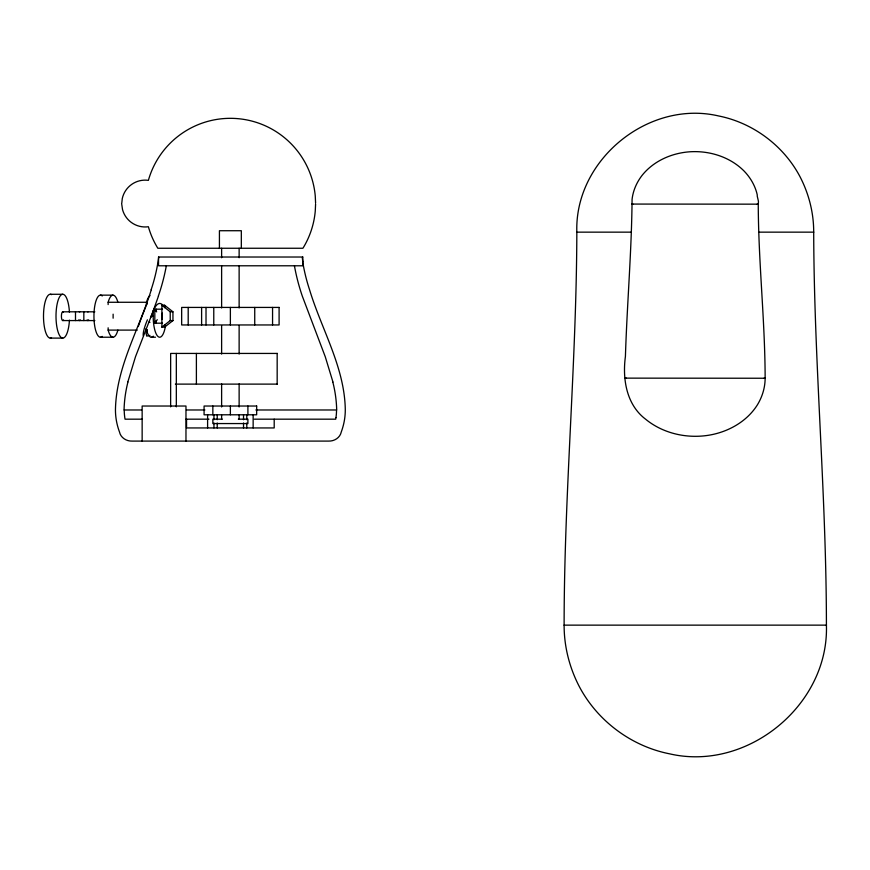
<?xml version="1.0" encoding="UTF-8"?>
<svg xmlns="http://www.w3.org/2000/svg" width="870" height="870" viewBox="0 0 870 870"><rect width="100%" height="100%" fill="white"/><g stroke="black" fill="none" stroke-linecap="round" stroke-linejoin="round"><path stroke-width="1.3" d="M121.735 203.504L122.289 198.501A23.414 23.414 0 0 1 148.378 180.351A85.216 85.216 0 0 1 315.255 195.946L315.592 203.014M315.592 204.048L315.266 211.062A85.216 85.216 0 0 1 303.847 246.732L302.923 248.254L157.829 248.254A85.216 85.216 0 0 1 148.378 226.744A23.414 23.414 0 0 1 122.529 209.583L121.756 204.352M302.64 261.424A182.308 182.308 0 0 0 309.589 289.819C321.65 329.73 344.727 367.271 345.292 409.977A62.39 62.39 0 0 1 342.606 427.942A65.805 65.805 0 0 1 341.29 431.911C340.105 437.74 334.319 441.318 328.61 441.09L132.142 441.09C126.433 441.318 120.647 437.74 119.473 431.911A65.805 65.805 0 0 1 118.135 427.942A62.39 62.39 0 0 1 115.449 409.977C116.112 367.292 138.961 329.687 151.26 289.851M576.832 232.149C576.484 363.258 564.141 494.019 564.119 625.139C564.064 646.638 569.535 667.986 579.529 686.995C597.733 721.208 631.631 746.351 669.661 753.844C747.363 771.842 829.088 704.918 826.413 625.139C826.391 494.019 814.037 363.258 813.7 232.149C813.744 212.726 808.806 193.444 799.78 176.273C783.337 145.377 752.724 122.681 718.381 115.906C648.215 99.658 574.407 160.091 576.832 232.149L631.185 232.149M146.04 332.938L146.715 336.114L149.955 335.407M335.972 417.578L335.711 419.177L254.355 419.177M146.486 330.448L145.942 328.74M127.814 382.006L135.492 356.743L152.076 313.918M138.319 326.565L138.83 325.021M158.47 296.083L152.544 312.7M139.102 324.238L139.602 322.792M139.776 322.302L140.505 320.312M140.69 319.801L142.245 315.69M150.771 317.55C152.326 313.156 156.981 297.42 163.473 305.892M142.43 315.19L143.202 313.189M143.398 312.689L144.953 308.763M145.149 308.274L145.725 306.849M146.106 305.925L146.671 304.587M146.856 304.152L147.411 302.89M146.704 329.589L145.649 331.1M156.111 321.106L156.241 323.194M161.896 327.142L170.226 320.573L172.945 320.573L172.945 311.808L164.604 305.229L161.896 305.229L161.896 327.142L164.604 327.142L172.945 320.573M632.881 204.08L631.827 204.069L758.259 204.167C758.401 262.261 765.013 320.138 765.143 378.243C765.111 387.65 762.261 396.927 757.346 404.931C746.601 421.972 727.516 432.357 707.919 435.359C686.158 438.643 662.831 433.325 645.67 419.253C626.378 404.702 622.344 378.961 625.421 356.385C627.053 304.011 631.62 251.756 632.077 199.36C633.066 190.595 636.72 182.287 642.114 175.349C653.479 161.102 671.379 153.185 689.334 151.826C709.148 150.39 729.941 156.785 744.1 171.064C750.418 177.6 755.16 185.712 757.194 194.608C756.65 196.87 760.413 203.765 757.204 204.167M626.313 378.146L625.149 378.135L765.143 378.243L763.98 378.243M759.336 232.149L813.776 232.149M50.275 294.277L62.781 294.277M100.452 295.147L113.013 295.147M108.141 304.576L108.141 302.271L146.649 302.271M153.783 309.176L162.483 309.176M62.781 311.808L94.819 311.808M161.896 305.229L170.226 311.808L172.945 311.808M151.293 316.191L153.196 316.191M62.781 320.573L94.819 320.573M153.783 323.194L162.483 323.194M108.141 327.805L108.141 330.1L137.297 330.1M100.452 337.223L113.013 337.223M151.358 337.223L155.491 337.223M50.275 338.104L62.781 338.104M277.356 353.437L170.65 353.437L170.64 406.855M175.359 384.116L277.356 384.116M141.538 409.977L124.236 409.977A52.7 52.7 0 0 0 124.78 417.578L125.041 419.177L142.212 419.177M186.43 409.977L204.885 409.977M255.867 409.977L336.527 409.977A52.7 52.7 0 0 1 335.972 417.578M185.973 419.177L208.963 419.177M222.405 419.177L212.845 419.177L212.845 423.559L247.906 423.559L247.906 419.177L238.347 419.177M564.032 625.139L826.5 625.139M156.067 311.232L156.241 309.176M332.949 382.006L325.26 356.743L302.292 296.083A208.311 208.311 0 0 1 294.43 265.818M302.771 261.402L302.314 257.846M277.171 353.437L277.171 384.116M274.202 419.177L274.202 427.942L186.55 427.942L186.55 419.177M272.56 307.425L272.56 324.956M254.736 307.425L254.736 324.956M253.148 414.794L253.148 427.942M247.906 406.029L247.906 414.794M246.797 414.794L246.797 419.731M246.797 423.016L246.797 427.942M243.524 414.794L243.524 419.731M243.524 423.016L243.524 427.942M241.327 248.254L241.327 230.724L219.425 230.724L219.425 248.254M239.13 248.254L239.13 257.748M239.13 265.894L239.13 307.947M239.13 325.576L239.13 354.068M239.13 383.909L239.13 406.975M239.13 415.11L239.13 419.177M230.376 307.425L230.376 324.956M230.376 406.029L230.376 414.794M221.622 248.254L221.622 257.748M221.622 265.894L221.622 307.947M221.622 325.576L221.622 354.068M221.622 383.909L221.622 406.975M221.622 415.11L221.622 419.177M217.228 414.794L217.228 419.731M217.228 423.016L217.228 427.942M213.955 414.794L213.955 419.731M213.955 423.016L213.955 427.942M213.77 307.425L213.77 324.956M212.845 406.029L212.845 414.794M207.604 414.794L207.604 427.942M206.016 307.425L206.016 324.956M201.612 307.425L201.612 324.956M196.392 353.437L196.392 384.116M188.192 307.425L188.192 324.956M185.973 441.09L185.973 406.029L142.147 406.029L142.147 441.09M176.327 353.437L176.327 406.855M170.226 311.808L170.226 320.573M164.604 305.229L164.604 307.665M164.604 324.706L164.604 327.142M154.816 309.176L154.816 323.194M146.486 304.576L146.486 302.271A21.032 6.503 -90 0 1 150.01 295.615M113.122 314.168L113.122 318.202M83.835 311.808L83.835 320.573M75.494 311.808L75.494 320.573M162.288 319.29A4.383 1.359 90 0 1 161.896 316.191A4.383 1.359 -90 0 1 162.288 313.091M63.521 319.856A4.383 1.359 -90 0 1 61.781 319.181A4.383 1.359 -90 0 1 61.694 313.537A4.383 1.359 -90 0 1 63.401 312.297M79.311 311.873A4.383 1.359 -90 0 1 79.801 311.873M80.301 319.856A4.383 1.359 -90 0 1 78.822 319.856M87.152 319.856A4.383 1.359 -90 0 0 87.892 320.573A4.383 1.359 90 0 0 88.631 319.856M87.652 311.873A4.383 1.359 -90 0 1 87.892 311.808A4.383 1.359 90 0 1 88.142 311.873M51.504 337.734A21.913 6.775 -90 0 1 43.5 316.191A21.913 6.775 -90 0 1 51.504 294.636M69.437 320.171A21.913 6.775 -90 0 1 59.04 334.461A21.913 6.775 -90 0 1 59.04 297.91A21.913 6.775 -90 0 1 69.437 312.199M158.731 257.052A175.392 175.392 0 0 1 151.108 289.797M166.322 265.818A208.311 208.311 0 0 1 158.362 296.05M165.474 325.848A21.032 6.503 90 0 1 157.318 335.766A21.032 6.503 90 0 1 153.435 310.568M102.247 336.407A21.032 6.503 -90 0 1 93.949 316.191A21.032 6.503 -90 0 1 102.247 295.963M154.436 310.188A6.503 6.188 -90 0 1 156.698 311.873M157.285 319.681A6.503 6.188 -90 0 1 154.436 322.194M149.966 322.302A6.503 6.188 -90 0 1 149.161 321.922M117.885 330.1A21.032 6.503 90 0 1 108.141 330.1M108.141 302.271A21.032 6.503 90 0 1 117.885 302.271M153.381 336.179A21.032 6.503 -90 0 1 146.486 330.1M143.256 335.668A25.154 4.926 -63.5 0 1 147.4 319.823M124.062 409.977A124.356 124.356 0 0 1 127.933 382.039M146.606 332.166A21.652 4.709 -62.5 0 1 147.182 329.61M332.818 382.039A124.356 124.356 0 0 1 336.69 409.977M302.771 257.02L158.525 257.02L158.525 265.785L302.771 265.785L302.771 257.02M279.096 307.425L181.667 307.425L181.667 324.956L279.096 324.956L279.096 307.425M256.672 406.029L204.08 406.029L204.08 414.794L256.672 414.794L256.672 406.029"/></g></svg>
